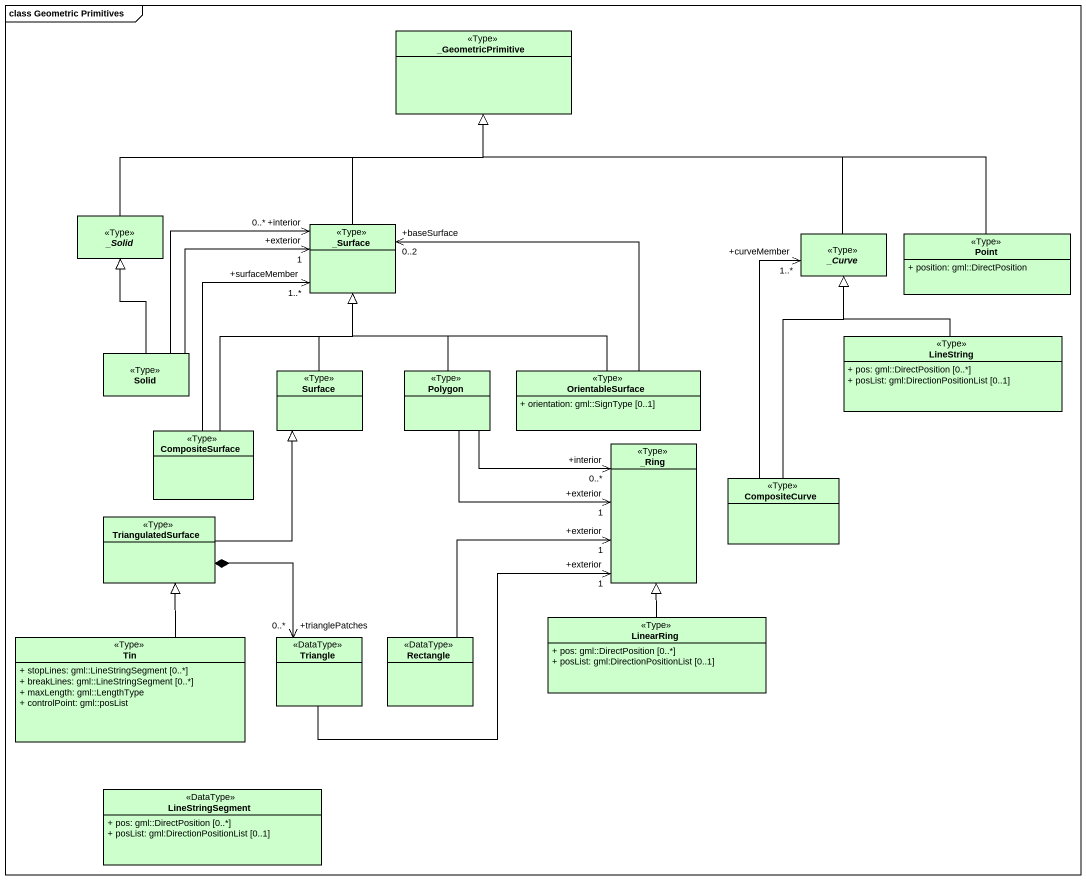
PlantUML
@startuml
mainframe class Geometric Primitives
hide circle
hide empty members
skinparam classAttributeIconSize 0
class "_GeometricPrimitive" as GeometricPrimitive <<Type>> #CCFFCC
abstract class "_Solid" as Solid <<Type>> #CCFFCC
class "_Surface" as Surface <<Type>> #CCFFCC
abstract class "_Curve" as Curve <<Type>> #CCFFCC
class Point <<Type>> #CCFFCC {
  + position: gml::DirectPosition
}
class "Solid" as Solid_2 <<Type>> #CCFFCC
class LineString <<Type>> #CCFFCC {
  + pos: gml::DirectPosition [0..*]
  + posList: gml:DirectionPositionList [0..1]
}
class "Surface" as Surface_2 <<Type>> #CCFFCC
class Polygon <<Type>> #CCFFCC
class OrientableSurface <<Type>> #CCFFCC {
  + orientation: gml::SignType [0..1]
}
class CompositeSurface <<Type>> #CCFFCC
class "_Ring" as Ring <<Type>> #CCFFCC
class CompositeCurve <<Type>> #CCFFCC
class TriangulatedSurface <<Type>> #CCFFCC
class Tin <<Type>> #CCFFCC {
  + stopLines: gml::LineStringSegment [0..*]
  + breakLines: gml::LineStringSegment [0..*]
  + maxLength: gml::LengthType
  + controlPoint: gml::posList
}
class Triangle <<DataType>> #CCFFCC
class "Rectangle" as Rectangle_ <<DataType>> #CCFFCC
class LinearRing <<Type>> #CCFFCC {
  + pos: gml::DirectPosition [0..*]
  + posList: gml:DirectionPositionList [0..1]
}
class LineStringSegment <<DataType>> #CCFFCC {
  + pos: gml::DirectPosition [0..*]
  + posList: gml:DirectionPositionList [0..1]
}
Solid -right-|> GeometricPrimitive
Surface -up-|> GeometricPrimitive
Surface "+exterior\n1" <-left- Solid_2
Surface "+interior\n0..*" <-left- Solid_2
Surface "+baseSurface\n0..2" <-right- OrientableSurface
Surface "+surfaceMember\n1..*" <-- CompositeSurface
Curve -left-|> GeometricPrimitive
Curve "+curveMember\n1..*" <-- CompositeCurve
Point -left-|> GeometricPrimitive
Solid_2 -up-|> Solid
LineString -up-|> Curve
Surface_2 -up-|> Surface
Polygon -up-|> Surface
OrientableSurface -left-|> Surface
CompositeSurface -up-|> Surface
Ring "+exterior\n1" <-left- Polygon
Ring "+interior\n0..*" <-left- Polygon
Ring "+exterior\n1" <-left- Triangle
Ring "+exterior\n1" <-- Rectangle_
CompositeCurve -up-|> Curve
TriangulatedSurface -up-|> Surface_2
Tin -up-|> TriangulatedSurface
Triangle "+trianglePatches\n0..*" <-up-* TriangulatedSurface
LinearRing -up-|> Ring
@enduml
